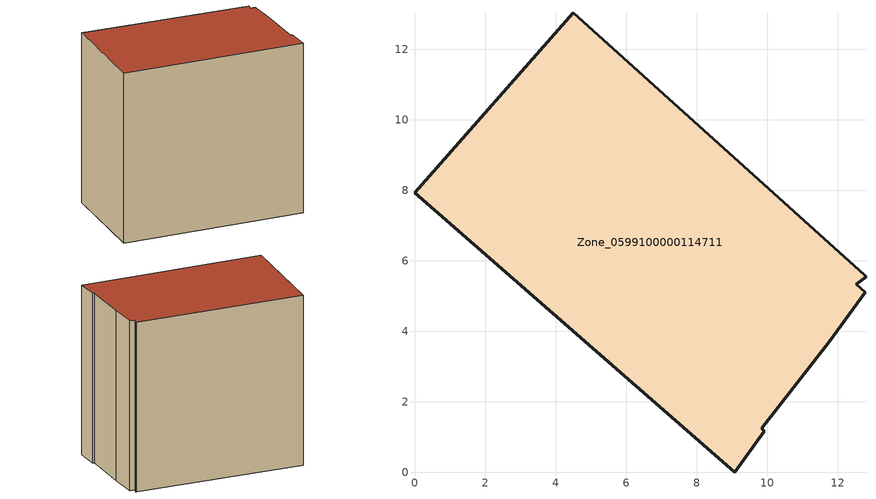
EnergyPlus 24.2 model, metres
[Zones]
Zone_0599100000114711
 floor ground (C_G): 12.76,5.6 12.8,5.55 12.53,5.33 12.78,5.1 11.76,3.7 9.84,1.25 9.92,1.16 9.08,0 0,7.92 4.5,13.03 z0
 wall outside (C_F): 9.84,1.25 11.76,3.7 12.78,5.1 12.53,5.33 12.8,5.55 12.76,5.6 4.5,13.03 0,7.92 9.08,0 9.92,1.16 9.84,1.25 z0:11.45
 roof outside (C_R): 12.8,5.55 12.76,5.6 4.5,13.03 0,7.92 9.08,0 9.92,1.16 9.84,1.25 11.76,3.7 12.78,5.1 12.53,5.33 z11.45
[BUILDING]
Pand.0599100000114711: North Axis=0; Terrain=City; Loads Convergence Tolerance Value=0.04; Temperature Convergence Tolerance Value=0.4; Solar Distribution=FullExterior; Maximum Number of Warmup Days=25; Minimum Number of Warmup Days=1
[Site:Location]
Rotterdam.The.Hague.AP_ZH_NLD Design_Conditions: Latitude=51.96; Longitude=4.45; Time Zone=1; Elevation=-4.5
[SITE:GROUNDTEMPERATURE:BUILDINGSURFACE]
18, 18, 18, 18, 18, 18, 18, 18, 18, 18, 18, 18
[MATERIAL] Thermal Absorptance=0.9; Solar Absorptance=0.7; Visible Absorptance=0.7
Name | Roughness | Thickness | Conductivity | Density | Specific Heat
G.TI.1946 | MediumSmooth | 0.15 | 1 | 540 | 1210
F.TI.1946 | Rough | 0.3 | 0.857143 | 1920 | 840
R.TI.1946 | MediumRough | 0.2 | 0.1 | 1500 | 1000
[CONSTRUCTION]
C_G: G.TI.1946
C_F: F.TI.1946
C_R: R.TI.1946
[ZONE]
Zone_0599100000114711: Type=1; Multiplier=1; Ceiling Height=Autocalculate; Volume=Autocalculate; Floor Area=autocalculate; Part of Total Floor Area=Yes
[ZONEINFILTRATION:DESIGNFLOWRATE]
Infil_Zone_0599100000114711: Zone or ZoneList or Space or SpaceList=Zone_0599100000114711; Schedule=AlwaysOn; Design Flow Rate Calculation Method=Flow/Area; Flow Rate per Floor Area=0.003; Constant Term Coefficient=1; Temperature Term Coefficient=0; Velocity Term Coefficient=0; Velocity Squared Term Coefficient=0
[HVACTEMPLATE:ZONE:IDEALLOADSAIRSYSTEM]
Zone_0599100000114711: Maximum Heating Supply Air Temperature=50; Minimum Cooling Supply Air Temperature=13; Maximum Heating Supply Air Humidity Ratio=0.0156; Minimum Cooling Supply Air Humidity Ratio=0.0077; Heating Limit=NoLimit; Cooling Limit=NoLimit; Dehumidification Control Type=ConstantSensibleHeatRatio; Cooling Sensible Heat Ratio=0.7; Dehumidification Setpoint=60; Humidification Control Type=None; Humidification Setpoint=30; Outdoor Air Method=None; Outdoor Air Flow Rate per Person=0.00944; Outdoor Air Flow Rate per Zone Floor Area=0; Outdoor Air Flow Rate per Zone=0; Demand Controlled Ventilation Type=None; Outdoor Air Economizer Type=NoEconomizer; Heat Recovery Type=None; Sensible Heat Recovery Effectiveness=0.7; Latent Heat Recovery Effectiveness=0.65
[ZONECONTROL:THERMOSTAT]
ThermostatControl_Zone_0599100000114711: Zone or ZoneList=Zone_0599100000114711; Control Type Schedule=DualSetpointControlType; Control 1=Thermostat_Zone_0599100000114711; Temperature Difference Between Cutout And Setpoint=0
[THERMOSTATSETPOINT:DUALSETPOINT]
Thermostat_Zone_0599100000114711: Heating Setpoint Temperature Schedule=HeatingSetpoint_Zone_0599100000114711; Cooling Setpoint Temperature Schedule=CoolingSetpoint_Zone_0599100000114711
[SCHEDULE:COMPACT]
HeatingSetpoint_Zone_0599100000114711: Through: 12/31, For: AllDays, Until: 24:00, 21
CoolingSetpoint_Zone_0599100000114711: Through: 12/31, For: AllDays, Until: 24:00, 24
DualSetpointControlType: Through: 12/31, For: AllDays, Until: 24:00, 4
AlwaysOn: Through: 12/31, For: AllDays, Until: 24:00, 1
